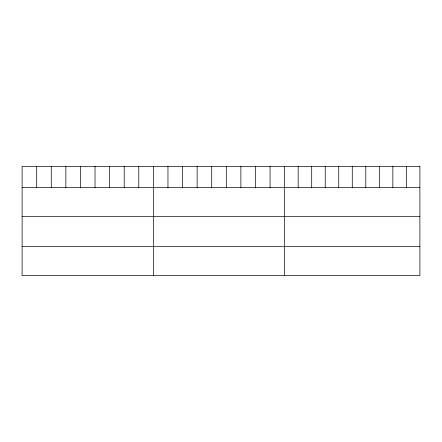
<?xml version="1.0" encoding="UTF-8"?>
<svg xmlns="http://www.w3.org/2000/svg" width="442" height="442" viewBox="0 0 442 442"><rect width="100%" height="100%" fill="white"/><g stroke="black" fill="none" stroke-linecap="round" stroke-linejoin="round"><path stroke-width="0.66" d="M22.1 187.585L419.9 187.585M22.1 216.646L419.9 216.646M22.1 246.592L419.9 246.592M406.375 166.347L406.375 187.585M392.85 166.347L392.85 187.585M379.324 166.347L379.324 187.585M365.799 166.347L365.799 187.585M352.274 166.347L352.274 187.585M338.749 166.347L338.749 187.585M325.224 166.347L325.224 187.585M311.698 166.347L311.698 187.585M298.173 166.347L298.173 187.585M284.648 166.347L284.648 275.653M270.062 166.347L270.062 187.585M255.476 166.347L255.476 187.585M240.89 166.347L240.89 187.585M226.304 166.347L226.304 187.585M211.718 166.347L211.718 187.585M197.132 166.347L197.132 187.585M182.546 166.347L182.546 187.585M167.96 166.347L167.96 187.585M153.374 166.347L153.374 275.653M138.788 166.347L138.788 187.585M124.202 166.347L124.202 187.585M109.616 166.347L109.616 187.585M95.03 166.347L95.03 187.585M80.444 166.347L80.444 187.585M65.858 166.347L65.858 187.585M51.272 166.347L51.272 187.585M36.686 166.347L36.686 187.585M419.9 166.347L22.1 166.347L22.1 275.653L419.9 275.653L419.9 166.347"/></g></svg>
